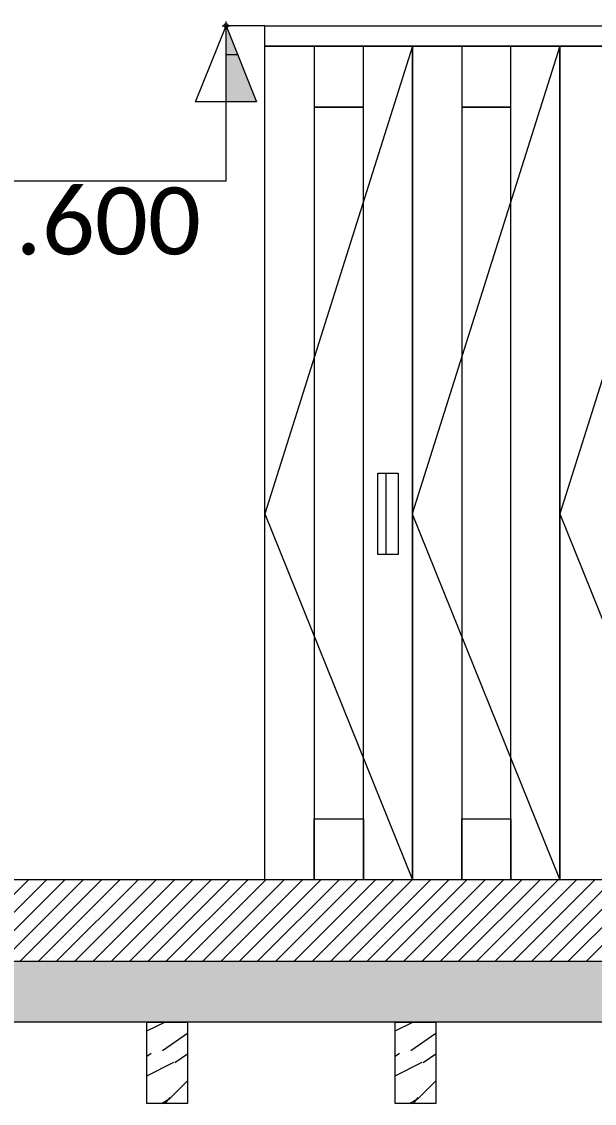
# Model space of a CAD drawing. Header units: metres. Extents: x -197 to 1099, y -24 to 14.
# Drawn here: x 815.439 to 816.846, y 2.95 to 5.61 of the extents above; entities that cross this region are included whole.
import ezdxf
from ezdxf.enums import TextEntityAlignment as Align

# ---------------------------------------------------------------- set-up
doc = ezdxf.new("R2010")
doc.units = ezdxf.units.M
doc.header["$LTSCALE"] = 0.001
doc.header["$PDMODE"] = 34
doc.header["$PDSIZE"] = 0.01
doc.linetypes.add('HIDDENX2', pattern=[19.05, 12.7, -6.35])
doc.layers.get('0').update_dxf_attribs({"lineweight": 13, "true_color": 0x000000})
for name, color, linetype, lineweight, true_color in [('Jach-Anotaciones-CalidaddeLínea  0.13', 7, 'Continuous', 13, 0x000000), ('Jach-Anotaciones-Hatch-Lum100%', 7, 'Continuous', 13, 0x000000), ('Jach-Anotaciones-Hatch-Lum50%', 9, 'Continuous', 13, 0x808080), ('JACH-Anotaciones-Textos-Lum75% @ 0.075', 7, 'Continuous', 13, 0x404040), ('JACH-Arq-Lineas-Proyeccion Niveles cortes', 9, 'HIDDENX2', 13, 0x808080), ('JACH-Arq-Ventanas-BajasyPisoTecho', 7, 'Continuous', 13, 0x404040)]:
    doc.layers.add(name, color=color, linetype=linetype, lineweight=lineweight, true_color=true_color)
doc.styles.add('02a-Calibri-JACH(1.8mm)', font='calibri.ttf', dxfattribs={"height": 2.2})

# ---------------------------------------------------------------- blocks, each defined once
blk = doc.blocks.new('*U296')
at = {"lineweight": 0, "ltscale": 100}
h = blk.add_hatch(dxfattribs=at)
h.set_pattern_fill('ANGLE', color=256)
h.set_pattern_definition([(0, (169.421, 45.032), (0, 6.985), [5.08, -1.905]), (90, (169.421, 45.032), (-6.985, 4e-16), [5.08, -1.905])])
h.paths.add_polyline_path([(0, 2.5), (0, 0), (1, 2.5)])
h = blk.add_hatch(color=256, dxfattribs=at)
h.dxf.hatch_style = 1
h.paths.add_polyline_path([(0, 2.5), (0, 0), (1, 2.5)])
for points in [[(0, 5.099), (-9.466, 5.099)], [(0, 5.099), (0, 1.25)]]:
    blk.add_lwpolyline(points, dxfattribs=at)
for points in [[(0, 0), (1, 2.5), (-1, 2.5)], [(0, 2.5), (0, 0), (1, 2.5)]]:
    blk.add_lwpolyline(points, close=True, dxfattribs=at)
blk.add_point((0, 0), dxfattribs=at)
at = {"lineweight": 0, "ltscale": 100, "style": '02a-Calibri-JACH(1.8mm)'}
blk.add_attdef('ALT', text='', height=2.2, dxfattribs=at).set_placement((-4.733, 6.401), align=Align.MIDDLE_CENTER)

msp = doc.modelspace()

# ---------------------------------------------------------------- hatches: boundary and pattern name
at = {"layer": 'Jach-Anotaciones-Hatch-Lum100%', "ltscale": 100}
h = msp.add_hatch(color=256, dxfattribs=at)
h.dxf.hatch_style = 1
h.paths.add_polyline_path([(827.5869, 3.15), (815.0369, 3.15), (815.0369, 3.3), (827.5869, 3.3)])
at = {"layer": 'Jach-Anotaciones-Hatch-Lum50%', "ltscale": 100}
h = msp.add_hatch(dxfattribs=at)
h.set_pattern_fill('ANSI31', color=256, scale=0.01)
h.set_pattern_definition([(45, (808.22887, -1e-14), (-0.02245064, 0.02245064), [])])
h.paths.add_polyline_path([(815.1869, 3.3), (827.4369, 3.3), (827.4369, 3.475), (826.4369, 3.475), (826.4369, 3.5), (820.7869, 3.5), (820.7869, 3.475), (819.7869, 3.475), (819.7869, 3.5), (815.1869, 3.5)])
h = msp.add_hatch(dxfattribs=at)
h.set_pattern_fill('WOOD_01', color=256, scale=0.8, angle=45, pattern_type=2)
h.set_pattern_definition([(45, (1037.175, 0.8429), (-0.5656854, 0.5656854), [0.16, -0.64]), (53.9726, (1037.486156, 0.54306), (2.8284284845, 3.959796648), [0.1538832, -15.2344232]), (50.7105, (1037.44656, 0.57134), (4.525491696, 5.65684615), [0.1607984, -7.8791008]), (29.5779, (1037.276853, 0.741048), (7.9195885152, 4.52549029), [0.2406656, -23.8259016]), (38.6599, (1037.10149, 0.93904), (0.565684448, 0.56568676), [0.1448864, -7.0994208]), (30.0686, (1037.4409, 0.63357), (2.828426198, 1.697057192), [0.1241936, -12.2951456]), (33.6901, (1036.91481, 0.76368), (0.56568538, 0.5656858), [0.3263376, -3.7528776]), (50.7105, (1037.53707, 0.49215), (4.525491696, 5.65684615), [0.0803992, -7.9595]), (45, (1037.2938, 0.7241), (-0.5656854, 0.5656854), [0.08, -0.72]), (45, (1037.1128, 0.6788), (-0.5656854, 0.5656854), [0.24, -0.56]), (56.3099, (1037.14109, 0.87681), (1.6970576, 2.82842555), [0.081584, -3.9976312]), (47.7263, (1037.293823, 0.61094), (10.7480254936, 11.879391838), [0.1681904, -16.6508464]), (37.4054, (1037.33908, 0.622254), (5.091165171, 3.959801467), [0.1210616, -11.9851336]), (45, (1037.52575, 0.379), (-0.5656854, 0.5656854), [0.16, -0.64]), (43.8309, (1037.49747, 0.294156), (0.5656850941, 0.5656859631), [0.3920816, -38.81608]), (45, (1037.0732, 0.7184), (-0.5656854, 0.5656854), [0.08, -0.72]), (45, (1037.0845, 0.82024), (-0.5656854, 0.5656854), [0.08, -0.72]), (45, (1036.77905, 0.6166), (-0.5656854, 0.5656854), [0.12, -0.68]), (35.5377, (1036.9035, 0.79762), (0.56568525, 0.56568569), [0.2433104, -4.6228992]), (45, (1036.7225, 0.6166), (-0.5656854, 0.5656854), [0.16, -0.64]), (45, (1037.1694, 0.04525), (-0.5656854, 0.5656854), [0.088, -0.712]), (45, (1037.4296, 0.362), (-0.5656854, 0.5656854), [0.08, -0.72]), (45, (1037.1241, 0.0905), (-0.5656854, 0.5656854), [0.168, -0.632]), (50.4403, (1037.378676, 0.41295), (5.0911716063, 6.2225365545), [0.16876, -16.7072576]), (45, (1037.3391, 0.4639), (-0.5656854, 0.5656854), [0.152, -0.648]), (45, (1037.0336, 0.181), (-0.5656854, 0.5656854), [0.088, -0.712]), (43.8309, (1037.01098, 0.339411), (0.5656850941, 0.5656859631), [0.3920816, -38.81608]), (45, (1037.011, 0.4412), (-0.5656854, 0.5656854), [0.08, -0.72]), (45, (1036.93744, 0.4016), (-0.5656854, 0.5656854), [0.08, -0.72]), (45, (1037.1637, 0.6279), (-0.5656854, 0.5656854), [0.16, -0.64]), (45, (1037.0393, 0.5261), (-0.5656854, 0.5656854), [0.08, -0.72]), (45, (1036.85825, 0.4808), (-0.5656854, 0.5656854), [0.16, -0.64]), (64.6538, (1037.24857, 0.39598), (3.959801186, 8.485278448), [0.1189288, -11.7739248]), (56.3099, (1036.99401, 0.4582), (1.6970576, 2.82842555), [0.081584, -3.9976312]), (56.3099, (1037.24857, 0.6562), (1.6970576, 2.82842555), [0.081584, -3.9976312]), (50.7105, (1036.8639, 0.70145), (4.525491696, 5.65684615), [0.0803992, -7.9595]), (34.6952, (1036.64894, 0.565685), (3.959794962, 2.828430112), [0.0894424, -8.854828]), (33.6901, (1037.2316, 0.10748), (0.56568538, 0.5656858), [0.081584, -3.9976312]), (135, (1037.2995, 0.1527), (-0.5656854, -0.5656854), [0, -0.8]), (31.6076, (1036.863902, 0.350725), (11.8793768164, 7.3539278863), [0.172696, -17.0969232]), (56.3099, (1037.12977, 0.77499), (1.6970576, 2.82842555), [0.081584, -3.9976312]), (55.3048, (1037.486156, 0.41861), (2.262743818, 3.394110192), [0.0894424, -8.854828]), (33.6901, (1037.06755, 0.4978), (0.56568538, 0.5656858), [0.081584, -3.9976312]), (33.6901, (1037.09583, 0.58266), (0.56568538, 0.5656858), [0.081584, -3.9976312]), (26.5651, (1036.92047, 0.29416), (0.56568465, 0.56568597), [0.1011928, -2.4286288]), (30.9638, (1036.79036, 0.54871), (0.5656845, 0.5656859), [0.3298488, -2.9686352]), (28.3008, (1036.8639, 0.70145), (5.091165255, 2.828430646), [0.2505672, -8.101676]), (45, (1036.8356, 0.7297), (-0.5656854, 0.5656854), [0.096, -0.704]), (30.9638, (1037.24291, 0.2093), (0.5656845, 0.5656859), [0.3298488, -2.9686352]), (30.9638, (1037.14675, 0.19233), (0.5656845, 0.5656859), [0.3298488, -2.9686352]), (30.9638, (1037.09583, 0.24324), (0.5656845, 0.5656859), [0.3298488, -2.9686352]), (34.6952, (1036.78471, 0.42992), (3.959794962, 2.828430112), [0.0894424, -8.854828]), (30.9638, (1036.97138, 0.59397), (0.5656845, 0.5656859), [0.164924, -3.13356]), (34.6952, (1036.965726, 0.2489), (3.959794962, 2.828430112), [0.0894424, -8.854828]), (42.6141, (1037.29948, 0.50346), (0.5656847006, 0.565686088), [0.1921664, -19.024492]), (34.6952, (1037.13543, 0.54306), (3.959794962, 2.828430112), [0.0894424, -8.854828]), (57.5288, (1037.20897, 0.59397), (1.69705694, 2.828427), [0.073756, -7.3018792]), (34.5626, (1036.99401, 0.220617), (7.3539020538, 5.0911769359), [0.3091152, -30.602364]), (36.8699, (1037.24857, 0.39598), (0.565685257, 0.565684983), [0.1131368, -5.5437168]), (49.7636, (1037.039265, 0.29981), (5.656859058, 6.788220234), [0.1926656, -9.4406096]), (45, (1037.1637, 0.4469), (-0.5656854, 0.5656854), [0.248, -0.552]), (29.7449, (1036.71117, 0.50346), (2.828426012, 1.697057062), [0.0912144, -9.0301888]), (35.5377, (1037.29948, 0.15274), (0.56568525, 0.56568569), [0.2433104, -4.6228992]), (25.0169, (1037.06189, 0.152735), (2.26274125, 1.131371164), [0.0936376, -9.2701216]), (45, (1037.18634, 0.9447), (-0.5656854, 0.5656854), [0.04, -0.76]), (45, (1037.43524, 0.6958), (-0.5656854, 0.5656854), [0.08, -0.72]), (56.3099, (1037.63889, 0.49215), (1.6970576, 2.82842555), [0.081584, -3.9976312]), (45, (1037.588, 0.5544), (-0.5656854, 0.5656854), [0.144, -0.656]), (28.3008, (1037.28251, 0.84853), (5.091165255, 2.828430646), [0.0835224, -8.2687208]), (33.0207, (1037.40696, 0.73539), (13.0113855114, 8.484660197), [0.1472056, -26.8405152]), (135, (1037.6389, 0.49215), (-0.5656854, -0.5656854), [0, -0.8]), (45, (1037.68415, 0.56), (-0.5656854, 0.5656854), [0.072, -0.728]), (45, (1037.5767, 0.6675), (-0.5656854, 0.5656854), [0.072, -0.728]), (45, (1037.5484, 0.6958), (-0.5656854, 0.5656854), [0.072, -0.728]), (21.0376, (1037.35605, 0.88813), (5.656846714, 2.262749266), [0.0787912, -7.8002896]), (33.5163, (1037.288166, 0.956008), (3.394200488, 2.2626537432), [0.0734704, -52.17242]), (26.5651, (1037.49181, 0.75236), (0.56568465, 0.56568597), [0.0758944, -2.4539264]), (32.4712, (1037.21463, 1.02955), (3.394112506, 2.262742106), [0.073756, -7.3018792])])
h.paths.add_polyline_path([(815.7469, 3.15), (815.8469, 3.15), (815.8469, 2.95), (815.7469, 2.95)])
h = msp.add_hatch(dxfattribs=at)
h.set_pattern_fill('WOOD_01', color=256, scale=0.8, angle=45, pattern_type=2)
h.set_pattern_definition([(45, (1037.785, 0.8429), (-0.5656854, 0.5656854), [0.16, -0.64]), (53.9726, (1038.096156, 0.54306), (2.8284284845, 3.959796648), [0.1538832, -15.2344232]), (50.7105, (1038.05656, 0.57134), (4.525491696, 5.65684615), [0.1607984, -7.8791008]), (29.5779, (1037.886853, 0.741048), (7.9195885152, 4.52549029), [0.2406656, -23.8259016]), (38.6599, (1037.71149, 0.93904), (0.565684448, 0.56568676), [0.1448864, -7.0994208]), (30.0686, (1038.0509, 0.63357), (2.828426198, 1.697057192), [0.1241936, -12.2951456]), (33.6901, (1037.52481, 0.76368), (0.56568538, 0.5656858), [0.3263376, -3.7528776]), (50.7105, (1038.14707, 0.49215), (4.525491696, 5.65684615), [0.0803992, -7.9595]), (45, (1037.9038, 0.7241), (-0.5656854, 0.5656854), [0.08, -0.72]), (45, (1037.7228, 0.6788), (-0.5656854, 0.5656854), [0.24, -0.56]), (56.3099, (1037.75109, 0.87681), (1.6970576, 2.82842555), [0.081584, -3.9976312]), (47.7263, (1037.903823, 0.61094), (10.7480254936, 11.879391838), [0.1681904, -16.6508464]), (37.4054, (1037.94908, 0.622254), (5.091165171, 3.959801467), [0.1210616, -11.9851336]), (45, (1038.13575, 0.379), (-0.5656854, 0.5656854), [0.16, -0.64]), (43.8309, (1038.10747, 0.294156), (0.5656850941, 0.5656859631), [0.3920816, -38.81608]), (45, (1037.6832, 0.7184), (-0.5656854, 0.5656854), [0.08, -0.72]), (45, (1037.6945, 0.82024), (-0.5656854, 0.5656854), [0.08, -0.72]), (45, (1037.38905, 0.6166), (-0.5656854, 0.5656854), [0.12, -0.68]), (35.5377, (1037.5135, 0.79762), (0.56568525, 0.56568569), [0.2433104, -4.6228992]), (45, (1037.3325, 0.6166), (-0.5656854, 0.5656854), [0.16, -0.64]), (45, (1037.7794, 0.04525), (-0.5656854, 0.5656854), [0.088, -0.712]), (45, (1038.0396, 0.362), (-0.5656854, 0.5656854), [0.08, -0.72]), (45, (1037.7341, 0.0905), (-0.5656854, 0.5656854), [0.168, -0.632]), (50.4403, (1037.988676, 0.41295), (5.0911716063, 6.2225365545), [0.16876, -16.7072576]), (45, (1037.9491, 0.4639), (-0.5656854, 0.5656854), [0.152, -0.648]), (45, (1037.6436, 0.181), (-0.5656854, 0.5656854), [0.088, -0.712]), (43.8309, (1037.62098, 0.339411), (0.5656850941, 0.5656859631), [0.3920816, -38.81608]), (45, (1037.621, 0.4412), (-0.5656854, 0.5656854), [0.08, -0.72]), (45, (1037.54744, 0.4016), (-0.5656854, 0.5656854), [0.08, -0.72]), (45, (1037.7737, 0.6279), (-0.5656854, 0.5656854), [0.16, -0.64]), (45, (1037.6493, 0.5261), (-0.5656854, 0.5656854), [0.08, -0.72]), (45, (1037.46825, 0.4808), (-0.5656854, 0.5656854), [0.16, -0.64]), (64.6538, (1037.85857, 0.39598), (3.959801186, 8.485278448), [0.1189288, -11.7739248]), (56.3099, (1037.60401, 0.4582), (1.6970576, 2.82842555), [0.081584, -3.9976312]), (56.3099, (1037.85857, 0.6562), (1.6970576, 2.82842555), [0.081584, -3.9976312]), (50.7105, (1037.4739, 0.70145), (4.525491696, 5.65684615), [0.0803992, -7.9595]), (34.6952, (1037.25894, 0.565685), (3.959794962, 2.828430112), [0.0894424, -8.854828]), (33.6901, (1037.8416, 0.10748), (0.56568538, 0.5656858), [0.081584, -3.9976312]), (135, (1037.9095, 0.1527), (-0.5656854, -0.5656854), [0, -0.8]), (31.6076, (1037.473902, 0.350725), (11.8793768164, 7.3539278863), [0.172696, -17.0969232]), (56.3099, (1037.73977, 0.77499), (1.6970576, 2.82842555), [0.081584, -3.9976312]), (55.3048, (1038.096156, 0.41861), (2.262743818, 3.394110192), [0.0894424, -8.854828]), (33.6901, (1037.67755, 0.4978), (0.56568538, 0.5656858), [0.081584, -3.9976312]), (33.6901, (1037.70583, 0.58266), (0.56568538, 0.5656858), [0.081584, -3.9976312]), (26.5651, (1037.53047, 0.29416), (0.56568465, 0.56568597), [0.1011928, -2.4286288]), (30.9638, (1037.40036, 0.54871), (0.5656845, 0.5656859), [0.3298488, -2.9686352]), (28.3008, (1037.4739, 0.70145), (5.091165255, 2.828430646), [0.2505672, -8.101676]), (45, (1037.4456, 0.7297), (-0.5656854, 0.5656854), [0.096, -0.704]), (30.9638, (1037.85291, 0.2093), (0.5656845, 0.5656859), [0.3298488, -2.9686352]), (30.9638, (1037.75675, 0.19233), (0.5656845, 0.5656859), [0.3298488, -2.9686352]), (30.9638, (1037.70583, 0.24324), (0.5656845, 0.5656859), [0.3298488, -2.9686352]), (34.6952, (1037.39471, 0.42992), (3.959794962, 2.828430112), [0.0894424, -8.854828]), (30.9638, (1037.58138, 0.59397), (0.5656845, 0.5656859), [0.164924, -3.13356]), (34.6952, (1037.575726, 0.2489), (3.959794962, 2.828430112), [0.0894424, -8.854828]), (42.6141, (1037.90948, 0.50346), (0.5656847006, 0.565686088), [0.1921664, -19.024492]), (34.6952, (1037.74543, 0.54306), (3.959794962, 2.828430112), [0.0894424, -8.854828]), (57.5288, (1037.81897, 0.59397), (1.69705694, 2.828427), [0.073756, -7.3018792]), (34.5626, (1037.60401, 0.220617), (7.3539020538, 5.0911769359), [0.3091152, -30.602364]), (36.8699, (1037.85857, 0.39598), (0.565685257, 0.565684983), [0.1131368, -5.5437168]), (49.7636, (1037.649265, 0.29981), (5.656859058, 6.788220234), [0.1926656, -9.4406096]), (45, (1037.7737, 0.4469), (-0.5656854, 0.5656854), [0.248, -0.552]), (29.7449, (1037.32117, 0.50346), (2.828426012, 1.697057062), [0.0912144, -9.0301888]), (35.5377, (1037.90948, 0.15274), (0.56568525, 0.56568569), [0.2433104, -4.6228992]), (25.0169, (1037.67189, 0.152735), (2.26274125, 1.131371164), [0.0936376, -9.2701216]), (45, (1037.79634, 0.9447), (-0.5656854, 0.5656854), [0.04, -0.76]), (45, (1038.04524, 0.6958), (-0.5656854, 0.5656854), [0.08, -0.72]), (56.3099, (1038.24889, 0.49215), (1.6970576, 2.82842555), [0.081584, -3.9976312]), (45, (1038.198, 0.5544), (-0.5656854, 0.5656854), [0.144, -0.656]), (28.3008, (1037.89251, 0.84853), (5.091165255, 2.828430646), [0.0835224, -8.2687208]), (33.0207, (1038.01696, 0.73539), (13.0113855114, 8.484660197), [0.1472056, -26.8405152]), (135, (1038.2489, 0.49215), (-0.5656854, -0.5656854), [0, -0.8]), (45, (1038.29415, 0.56), (-0.5656854, 0.5656854), [0.072, -0.728]), (45, (1038.1867, 0.6675), (-0.5656854, 0.5656854), [0.072, -0.728]), (45, (1038.1584, 0.6958), (-0.5656854, 0.5656854), [0.072, -0.728]), (21.0376, (1037.96605, 0.88813), (5.656846714, 2.262749266), [0.0787912, -7.8002896]), (33.5163, (1037.898166, 0.956008), (3.394200488, 2.2626537432), [0.0734704, -52.17242]), (26.5651, (1038.10181, 0.75236), (0.56568465, 0.56568597), [0.0758944, -2.4539264]), (32.4712, (1037.82463, 1.02955), (3.394112506, 2.262742106), [0.073756, -7.3018792])])
h.paths.add_polyline_path([(816.3569, 3.15), (816.4569, 3.15), (816.4569, 2.95), (816.3569, 2.95)])

# ---------------------------------------------------------------- linework, layer by layer
at = {"layer": 'Jach-Anotaciones-CalidaddeLínea  0.13', "ltscale": 100}
for points in [[(815.1869, 3.3), (827.4369, 3.3), (827.4369, 3.475), (826.4369, 3.475), (826.4369, 3.5), (820.7869, 3.5), (820.7869, 3.475), (819.7869, 3.475), (819.7869, 3.5), (815.1869, 3.5)], [(827.5869, 3.15), (815.0369, 3.15), (815.0369, 3.3), (827.5869, 3.3)], [(815.7469, 3.15), (815.8469, 3.15), (815.8469, 2.95), (815.7469, 2.95)], [(816.3569, 3.15), (816.4569, 3.15), (816.4569, 2.95), (816.3569, 2.95)]]:
    msp.add_lwpolyline(points, close=True, dxfattribs=at)
at = {"layer": 'JACH-Arq-Lineas-Proyeccion Niveles cortes', "ltscale": 100}
msp.add_lwpolyline([(816.0369, 5.6), (815.94154, 5.6)], dxfattribs=at)
at = {"layer": 'JACH-Arq-Ventanas-BajasyPisoTecho', "ltscale": 100}
for points in [[(816.0369, 5.6), (818.9369, 5.6), (818.9369, 5.55), (816.0369, 5.55)], [(816.0369, 5.55), (816.15818, 5.55), (816.15818, 3.5), (816.0369, 3.5)], [(816.0369, 5.55), (816.3994, 5.55), (816.3994, 3.5), (816.0369, 3.5)], [(816.27901, 5.55), (816.15818, 5.55), (816.15818, 5.4), (816.27901, 5.4)], [(816.27901, 5.55), (816.3994, 5.55), (816.3994, 3.5), (816.27901, 3.5)], [(816.3994, 5.55), (816.52068, 5.55), (816.52068, 3.5), (816.3994, 3.5)], [(816.3994, 5.55), (816.7619, 5.55), (816.7619, 3.5), (816.3994, 3.5)], [(816.64151, 5.55), (816.52068, 5.55), (816.52068, 5.4), (816.64151, 5.4)], [(816.64151, 5.55), (816.7619, 5.55), (816.7619, 3.5), (816.64151, 3.5)], [(816.7619, 5.55), (816.88318, 5.55), (816.88318, 3.5), (816.7619, 3.5)], [(816.7619, 5.55), (817.1244, 5.55), (817.1244, 3.5), (816.7619, 3.5)], [(816.27901, 5.4), (816.15818, 5.4), (816.15818, 3.65), (816.27901, 3.65)], [(816.64151, 5.4), (816.52068, 5.4), (816.52068, 3.65), (816.64151, 3.65)], [(816.36421, 4.5), (816.36421, 4.3), (816.31421, 4.3), (816.31421, 4.5)], [(816.31421, 4.5), (816.33421, 4.5), (816.33421, 4.3), (816.31421, 4.3)], [(816.27901, 3.5), (816.15818, 3.5), (816.15818, 3.65), (816.27901, 3.65)], [(816.64151, 3.5), (816.52068, 3.5), (816.52068, 3.65), (816.64151, 3.65)]]:
    msp.add_lwpolyline(points, close=True, dxfattribs=at)
for points in [[(816.3994, 5.55), (816.03646, 4.4), (816.3994, 3.5)], [(816.7619, 5.55), (816.39896, 4.4), (816.7619, 3.5)], [(817.1244, 5.55), (816.76146, 4.4), (817.1244, 3.5)]]:
    msp.add_lwpolyline(points, dxfattribs=at)

# ---------------------------------------------------------------- block references
at = {"layer": 'JACH-Anotaciones-Textos-Lum75% @ 0.075', "ltscale": 100}
ref = msp.add_blockref('*U296', (815.94154, 5.6), dxfattribs=dict(at, xscale=-0.075, yscale=0.075, zscale=0.075, rotation=180))
ref.add_attrib('ALT', '5.600', dxfattribs={"layer": '0', "lineweight": 0, "ltscale": 100, "height": 0.165, "style": '02a-Calibri-JACH(1.8mm)'}).set_placement((815.58658, 5.11994), align=Align.MIDDLE_CENTER)

doc.saveas('drawing.dxf')
